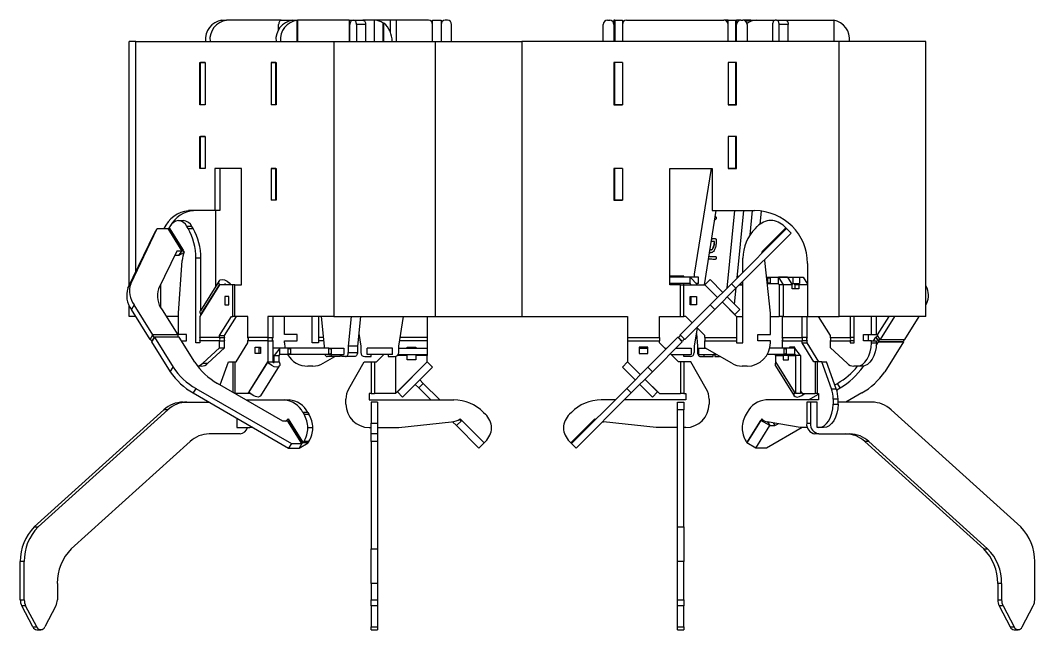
# Model space of a CAD drawing. Header units: millimetres. Extents: x 0 to 266, y 0 to 299.
# Drawn here: x 102.51 to 150.46, y 133.19 to 161.99 of the extents above; entities that cross this region are included whole.
import ezdxf

# ---------------------------------------------------------------- set-up
doc = ezdxf.new("R2010")
doc.units = ezdxf.units.MM

msp = doc.modelspace()

# ---------------------------------------------------------------- linework, layer by layer
at = {"color": 7, "linetype": 'Continuous', "lineweight": 25}
for p, q in [((112.007, 161.995), (112.007, 161.994)), ((112.007, 161.995), (112.039, 161.995)), ((112.039, 161.995), (112.257, 161.995)), ((114.843, 161.995), (112.257, 161.995)), ((114.719, 161.535), (114.719, 161.795)), ((114.843, 161.995), (115.376, 161.995)), ((115.376, 161.995), (115.595, 161.995)), ((115.595, 160.995), (115.595, 161.995)), ((115.595, 161.995), (115.626, 161.995)), ((118.049, 161.995), (115.626, 161.995)), ((115.626, 160.995), (115.626, 161.995)), ((118.049, 161.995), (118.049, 160.995)), ((118.049, 161.995), (118.212, 161.995)), ((118.088, 160.995), (118.088, 161.795)), ((118.212, 161.995), (118.275, 161.995)), ((118.275, 161.995), (118.705, 161.995)), ((118.4, 161.795), (118.4, 160.995)), ((118.829, 161.795), (118.4, 161.795)), ((119.228, 161.995), (118.705, 161.995)), ((118.829, 161.795), (118.829, 160.995)), ((119.268, 161.995), (119.228, 161.995)), ((119.228, 161.995), (119.228, 160.995)), ((119.997, 161.995), (119.268, 161.995)), ((119.659, 160.995), (119.659, 161.861)), ((119.69, 161.861), (119.659, 161.861)), ((119.69, 160.995), (119.69, 161.861)), ((119.997, 161.995), (119.997, 161.444)), ((120.297, 161.995), (119.997, 161.995)), ((120.297, 160.995), (120.297, 161.995)), ((121.797, 161.995), (120.297, 161.995)), ((121.997, 161.995), (122.397, 161.995)), ((121.997, 160.995), (121.997, 161.995)), ((122.397, 161.995), (122.397, 160.995)), ((122.697, 161.995), (122.597, 161.995)), ((122.897, 160.995), (122.897, 161.795)), ((130.066, 160.995), (130.066, 161.795)), ((130.266, 161.995), (130.366, 161.995)), ((130.566, 161.995), (130.566, 160.995)), ((130.616, 161.995), (130.566, 161.995)), ((130.616, 161.995), (130.966, 161.995)), ((130.616, 161.995), (130.616, 160.995)), ((130.966, 161.995), (130.966, 160.995)), ((131.166, 161.995), (135.766, 161.995)), ((135.966, 161.995), (135.766, 161.995)), ((135.966, 161.995), (136.316, 161.995)), ((135.966, 160.995), (135.966, 161.995)), ((136.316, 161.995), (136.316, 160.995)), ((136.316, 161.995), (136.366, 161.995)), ((136.366, 160.995), (136.366, 161.995)), ((136.566, 161.995), (136.366, 161.995)), ((136.566, 161.995), (136.666, 161.995)), ((136.754, 161.995), (136.666, 161.995)), ((136.754, 161.974), (136.754, 161.995)), ((137.033, 161.995), (136.754, 161.995)), ((136.866, 161.795), (136.866, 160.995)), ((137.033, 161.995), (137.283, 161.995)), ((137.283, 161.995), (138.149, 161.995)), ((138.064, 161.795), (138.064, 160.995)), ((138.149, 161.995), (138.149, 161.984)), ((138.149, 161.995), (138.189, 161.995)), ((138.252, 161.995), (138.189, 161.995)), ((138.252, 161.995), (138.681, 161.995)), ((138.376, 160.995), (138.376, 161.795)), ((138.806, 161.795), (138.376, 161.795)), ((138.681, 161.995), (138.754, 161.995)), ((138.754, 161.957), (138.754, 161.995)), ((138.754, 161.995), (138.785, 161.995)), ((138.785, 161.905), (138.785, 161.995)), ((138.785, 161.995), (140.956, 161.995)), ((138.806, 160.995), (138.806, 161.795)), ((140.956, 161.995), (140.956, 160.995)), ((107.652, 149.449), (107.652, 160.995)), ((107.966, 160.995), (107.652, 160.995)), ((107.966, 150.101), (107.966, 160.995)), ((107.966, 160.995), (117.324, 160.995)), ((117.324, 160.995), (117.324, 147.995)), ((117.324, 160.995), (122.12, 160.995)), ((122.12, 160.995), (122.12, 147.995)), ((122.12, 160.995), (126.216, 160.995)), ((126.216, 160.995), (126.216, 147.995)), ((141.216, 160.995), (126.216, 160.995)), ((141.216, 147.995), (141.216, 160.995)), ((145.312, 160.995), (141.216, 160.995)), ((145.312, 147.995), (145.312, 160.995)), ((110.991, 159.995), (111.241, 159.995)), ((110.991, 157.995), (110.991, 159.995)), ((111.023, 157.995), (111.023, 159.995)), ((111.241, 159.995), (111.023, 159.995)), ((111.241, 159.995), (111.241, 157.995)), ((114.36, 159.995), (114.36, 157.995)), ((114.579, 159.995), (114.36, 159.995)), ((114.36, 159.995), (114.61, 159.995)), ((114.579, 157.995), (114.579, 159.995)), ((114.61, 159.995), (114.61, 157.995)), ((130.566, 159.995), (130.566, 157.995)), ((130.966, 159.995), (130.566, 159.995)), ((130.966, 159.995), (130.616, 159.995)), ((130.616, 157.995), (130.616, 159.995)), ((130.966, 159.995), (130.966, 157.995)), ((135.966, 159.995), (135.966, 157.995)), ((136.316, 159.995), (135.966, 159.995)), ((136.366, 159.995), (135.966, 159.995)), ((136.316, 159.995), (136.316, 157.995)), ((136.366, 157.995), (136.366, 159.995)), ((111.241, 157.995), (110.991, 157.995)), ((111.241, 157.995), (111.023, 157.995)), ((114.579, 157.995), (114.36, 157.995)), ((114.61, 157.995), (114.36, 157.995)), ((130.566, 157.995), (130.966, 157.995)), ((130.966, 157.995), (130.616, 157.995)), ((136.316, 157.995), (135.966, 157.995)), ((135.966, 157.995), (136.366, 157.995)), ((110.991, 156.495), (111.241, 156.495)), ((110.991, 154.995), (110.991, 156.495)), ((111.023, 154.995), (111.023, 156.495)), ((111.241, 156.495), (111.023, 156.495)), ((111.241, 156.495), (111.241, 154.995)), ((136.316, 156.495), (135.966, 156.495)), ((135.966, 156.495), (135.966, 154.995)), ((136.366, 156.495), (135.966, 156.495)), ((136.316, 156.495), (136.316, 154.995)), ((136.366, 154.995), (136.366, 156.495)), ((111.241, 154.995), (110.991, 154.995)), ((111.241, 154.995), (111.023, 154.995)), ((112.957, 154.995), (111.709, 154.995)), ((111.709, 154.995), (111.709, 152.995)), ((111.943, 154.995), (111.943, 152.995)), ((112.957, 149.495), (112.957, 154.995)), ((114.36, 154.995), (114.36, 153.495)), ((114.579, 154.995), (114.36, 154.995)), ((114.36, 154.995), (114.61, 154.995)), ((114.579, 153.495), (114.579, 154.995)), ((114.61, 154.995), (114.61, 153.495)), ((130.566, 154.995), (130.566, 153.495)), ((130.966, 154.995), (130.566, 154.995)), ((130.966, 154.995), (130.616, 154.995)), ((130.616, 153.495), (130.616, 154.995)), ((130.966, 154.995), (130.966, 153.495)), ((133.216, 149.495), (133.216, 154.995)), ((133.216, 154.995), (135.216, 154.995)), ((135.166, 154.995), (134.366, 149.995)), ((135.216, 154.995), (135.216, 152.995)), ((136.316, 154.995), (135.966, 154.995)), ((135.966, 154.995), (136.366, 154.995)), ((114.579, 153.495), (114.36, 153.495)), ((114.61, 153.495), (114.36, 153.495)), ((130.566, 153.495), (130.966, 153.495)), ((130.966, 153.495), (130.616, 153.495)), ((111.709, 152.995), (110.461, 152.995)), ((111.943, 152.995), (111.709, 152.995)), ((111.747, 149.426), (111.747, 152.995)), ((135.39, 152.995), (134.83, 149.495)), ((135.216, 152.995), (137.216, 152.995)), ((135.918, 149.338), (136.283, 152.995)), ((136.396, 149.816), (136.713, 152.995)), ((137.002, 151.852), (137.116, 152.995)), ((137.483, 152.363), (137.544, 152.973)), ((109.982, 152.534), (110.216, 152.534)), ((135.333, 152.557), (135.319, 152.553)), ((135.348, 152.729), (135.371, 152.713)), ((107.726, 149.54), (108.981, 152.147)), ((108.848, 151.935), (108.981, 152.147)), ((108.981, 152.147), (109.48, 152.147)), ((109.48, 152.147), (109.541, 152.182)), ((109.48, 152.147), (110.141, 151.086)), ((109.579, 152.243), (109.541, 152.182)), ((109.541, 152.182), (110.202, 151.121)), ((110.247, 151.051), (109.541, 152.182)), ((110.439, 152.157), (110.385, 152.243)), ((110.62, 152.243), (110.385, 152.243)), ((110.439, 152.157), (110.673, 152.157)), ((110.673, 152.157), (110.62, 152.243)), ((136.12, 149.54), (138.727, 152.147)), ((137.252, 152.157), (137.338, 152.243)), ((137.56, 151.051), (138.691, 152.182)), ((137.631, 151.121), (138.691, 152.182)), ((138.631, 152.243), (138.691, 152.182)), ((138.727, 152.147), (138.691, 152.182)), ((138.727, 152.147), (138.939, 151.935)), ((107.593, 149.327), (108.848, 151.935)), ((135.178, 151.67), (135.217, 151.668)), ((135.225, 151.668), (135.217, 151.668)), ((135.317, 151.543), (135.267, 151.535)), ((135.312, 151.446), (135.317, 151.543)), ((135.325, 151.543), (135.317, 151.543)), ((135.32, 151.446), (135.325, 151.543)), ((135.403, 151.589), (135.395, 151.429)), ((136.332, 149.327), (138.939, 151.935)), ((109.907, 151.086), (109.047, 149.3)), ((110.141, 151.086), (109.907, 151.086)), ((110.009, 150.874), (110.141, 151.086)), ((110.141, 151.086), (110.202, 151.121)), ((135.102, 151.195), (135.113, 151.176)), ((135.16, 151.143), (135.153, 151.143)), ((135.267, 151.246), (135.26, 151.246)), ((135.32, 151.446), (135.312, 151.446)), ((137.586, 151.006), (137.56, 151.051)), ((137.666, 151.086), (137.631, 151.121)), ((110.009, 150.874), (109.805, 150.874)), ((109.993, 148.145), (110.16, 150.639)), ((110.229, 151.001), (110.009, 150.874)), ((110.804, 146.745), (110.804, 150.743)), ((111.039, 150.743), (110.804, 150.743)), ((111.039, 148.29), (111.039, 150.743)), ((136.666, 150.086), (136.666, 150.743)), ((137.699, 150.639), (137.692, 150.688)), ((137.966, 148.145), (137.699, 150.639)), ((139.716, 150.495), (139.716, 147.995)), ((111.904, 149.677), (111.022, 148.263)), ((133.866, 149.895), (133.216, 149.895)), ((134.166, 149.845), (133.216, 149.845)), ((133.866, 149.845), (133.866, 149.895)), ((134.166, 149.545), (134.166, 149.845)), ((134.566, 149.845), (134.166, 149.845)), ((134.166, 149.845), (134.516, 149.495)), ((134.366, 149.995), (134.366, 149.845)), ((134.566, 149.545), (134.566, 149.845)), ((134.866, 149.495), (135.11, 149.738)), ((135.714, 149.134), (135.11, 149.738)), ((136.399, 149.845), (136.425, 149.845)), ((136.404, 149.895), (136.475, 149.895)), ((136.436, 149.855), (136.436, 149.895)), ((136.666, 146.745), (136.666, 149.662)), ((137.784, 149.845), (137.833, 149.845)), ((137.833, 149.845), (137.95, 149.845)), ((137.833, 149.845), (137.833, 149.545)), ((137.95, 149.845), (137.95, 149.545)), ((137.95, 149.845), (138.771, 149.845)), ((138.771, 149.845), (138.341, 149.845)), ((138.341, 149.845), (138.559, 149.495)), ((138.341, 149.545), (138.341, 149.845)), ((138.771, 149.845), (139.021, 149.845)), ((138.771, 149.845), (138.989, 149.495)), ((139.021, 149.845), (139.021, 149.545)), ((139.021, 149.845), (139.333, 149.845)), ((139.333, 149.845), (139.333, 149.545)), ((139.333, 149.845), (139.513, 149.845)), ((139.513, 149.845), (139.716, 149.52)), ((107.593, 149.327), (107.726, 149.54)), ((109.136, 149.484), (109.136, 148.436)), ((111.927, 149.495), (110.991, 147.995)), ((111.045, 148.08), (111.927, 149.495)), ((112.551, 149.495), (111.927, 149.495)), ((112.551, 147.995), (112.551, 149.495)), ((112.645, 149.495), (112.551, 149.495)), ((112.645, 147.995), (112.645, 149.495)), ((112.645, 149.495), (112.957, 149.495)), ((134.166, 149.545), (133.216, 149.545)), ((133.716, 149.495), (133.216, 149.495)), ((133.716, 149.495), (133.866, 149.495)), ((133.716, 147.995), (133.716, 149.495)), ((133.866, 149.495), (133.866, 149.545)), ((133.866, 147.995), (133.866, 149.495)), ((133.866, 149.495), (134.866, 149.495)), ((134.216, 149.495), (134.166, 149.545)), ((134.566, 149.545), (134.466, 149.545)), ((134.866, 149.495), (135.47, 148.89)), ((135.12, 148.54), (136.12, 149.54)), ((136.332, 149.327), (135.332, 148.327)), ((136.12, 149.54), (136.332, 149.327)), ((136.272, 148.576), (136.349, 149.344)), ((136.505, 149.5), (136.505, 149.495)), ((136.505, 149.495), (136.666, 149.495)), ((136.549, 149.545), (136.598, 149.545)), ((137.816, 149.545), (137.833, 149.545)), ((137.833, 149.545), (137.95, 149.545)), ((137.95, 149.545), (138.341, 149.545)), ((138.372, 149.495), (138.341, 149.545)), ((138.372, 149.495), (138.372, 147.995)), ((138.559, 149.495), (138.372, 149.495)), ((138.559, 149.495), (138.559, 147.995)), ((138.989, 149.495), (138.559, 149.495)), ((138.958, 149.545), (139.021, 149.545)), ((138.989, 149.295), (138.989, 149.495)), ((139.302, 149.295), (138.989, 149.295)), ((139.021, 149.545), (139.333, 149.545)), ((139.115, 149.495), (139.084, 149.545)), ((139.302, 149.495), (139.115, 149.495)), ((139.115, 149.495), (139.115, 149.295)), ((139.271, 149.545), (139.302, 149.495)), ((139.302, 149.495), (139.302, 149.295)), ((139.716, 149.495), (139.302, 149.495)), ((145.37, 149.327), (145.312, 149.449)), ((112.364, 148.945), (112.177, 148.945)), ((112.177, 148.945), (112.177, 148.545)), ((112.364, 148.545), (112.364, 148.945)), ((134.166, 148.945), (134.466, 148.945)), ((134.166, 148.545), (134.166, 148.945)), ((134.216, 148.545), (134.216, 148.945)), ((134.466, 148.945), (134.466, 148.545)), ((135.683, 148.678), (136.28, 148.08)), ((135.683, 148.678), (136.366, 147.995)), ((136.524, 148.324), (135.926, 148.922)), ((107.652, 147.995), (107.652, 148.525)), ((107.892, 148.54), (107.759, 148.327)), ((108.643, 146.911), (107.759, 148.327)), ((108.776, 147.123), (107.892, 148.54)), ((109.213, 148.3), (109.948, 147.123)), ((112.177, 148.545), (112.364, 148.545)), ((133.703, 147.123), (135.12, 148.54)), ((133.915, 146.911), (135.332, 148.327)), ((134.466, 148.545), (134.166, 148.545)), ((135.332, 148.327), (135.12, 148.54)), ((136.28, 148.08), (136.524, 148.324)), ((107.966, 147.995), (107.652, 147.995)), ((107.966, 147.995), (107.966, 147.997)), ((107.967, 147.995), (107.966, 147.995)), ((109.993, 147.995), (109.404, 147.995)), ((109.993, 147.145), (109.993, 148.145)), ((110.991, 147.995), (110.991, 146.995)), ((111.039, 148.07), (111.039, 148.091)), ((111.927, 147.095), (112.489, 147.995)), ((112.162, 147.095), (112.723, 147.995)), ((112.489, 147.995), (112.551, 147.995)), ((112.645, 147.995), (112.551, 147.995)), ((113.269, 147.995), (112.645, 147.995)), ((113.269, 146.995), (113.269, 147.995)), ((117.324, 147.995), (114.204, 147.995)), ((114.204, 147.995), (114.204, 146.995)), ((114.439, 147.995), (114.439, 146.995)), ((114.997, 147.145), (114.997, 147.995)), ((116.297, 146.745), (116.297, 147.995)), ((116.597, 147.995), (116.597, 146.995)), ((116.889, 146.595), (116.749, 147.995)), ((117.324, 147.995), (122.12, 147.995)), ((118.152, 147.995), (118.012, 146.595)), ((118.582, 147.995), (118.442, 146.595)), ((120.397, 146.595), (120.621, 147.995)), ((121.747, 147.995), (121.747, 146.995)), ((122.12, 147.995), (126.216, 147.995)), ((126.216, 147.995), (131.216, 147.995)), ((131.216, 147.995), (131.216, 146.995)), ((132.716, 147.995), (133.716, 147.995)), ((132.716, 146.995), (132.716, 147.995)), ((133.716, 147.995), (133.866, 147.995)), ((133.966, 147.995), (133.866, 147.995)), ((134.27, 147.69), (133.966, 147.995)), ((136.366, 147.995), (136.366, 146.995)), ((136.366, 147.995), (136.666, 147.995)), ((137.966, 147.145), (137.966, 148.145)), ((137.966, 147.995), (138.372, 147.995)), ((138.559, 147.995), (138.372, 147.995)), ((138.525, 147.995), (138.525, 146.995)), ((138.559, 147.995), (139.716, 147.995)), ((139.46, 146.995), (139.46, 147.995)), ((139.695, 146.995), (139.695, 147.995)), ((139.716, 147.995), (141.216, 147.995)), ((140.802, 147.095), (140.24, 147.995)), ((145.312, 147.995), (141.216, 147.995)), ((141.738, 147.995), (141.738, 146.995)), ((141.925, 146.745), (141.925, 147.995)), ((142.736, 147.145), (142.736, 147.995)), ((142.97, 147.145), (142.97, 147.995)), ((143.559, 147.995), (143.016, 147.123)), ((143.824, 147.995), (143.148, 146.911)), ((144.32, 146.911), (144.996, 147.995)), ((134.504, 147.457), (134.366, 146.595)), ((134.866, 147.095), (134.483, 147.478)), ((108.643, 146.911), (108.776, 147.123)), ((108.842, 147.017), (108.709, 146.804)), ((108.72, 146.804), (108.709, 146.804)), ((108.847, 147.008), (108.715, 146.796)), ((108.715, 146.796), (109.599, 145.379)), ((109.948, 147.123), (108.776, 147.123)), ((110.014, 147.017), (108.842, 147.017)), ((110.02, 147.008), (108.847, 147.008)), ((108.847, 147.008), (109.731, 145.591)), ((110.367, 147.145), (109.993, 147.145)), ((110.014, 147.017), (110.009, 147.008)), ((110.754, 145.83), (110.02, 147.008)), ((110.121, 146.845), (110.367, 146.845)), ((110.367, 146.845), (110.367, 147.145)), ((110.991, 146.745), (110.804, 146.745)), ((111.927, 146.995), (110.991, 146.995)), ((111.927, 146.845), (110.991, 146.845)), ((110.991, 146.845), (110.991, 146.745)), ((111.927, 146.995), (111.927, 147.095)), ((111.927, 147.095), (112.162, 147.095)), ((111.927, 146.995), (112.162, 146.995)), ((111.927, 146.845), (112.162, 146.845)), ((111.927, 146.511), (111.927, 146.845)), ((112.162, 146.995), (112.162, 147.095)), ((112.162, 146.511), (112.162, 146.845)), ((112.707, 145.845), (113.269, 146.745)), ((114.204, 146.995), (113.269, 146.995)), ((114.204, 146.845), (113.269, 146.845)), ((113.269, 146.745), (113.269, 146.845)), ((114.204, 146.995), (114.439, 146.995)), ((114.204, 146.845), (114.439, 146.845)), ((114.204, 146.845), (114.204, 145.845)), ((114.439, 146.845), (114.439, 145.845)), ((115.597, 147.145), (114.997, 147.145)), ((114.997, 146.745), (114.997, 146.845)), ((114.997, 146.845), (115.597, 146.845)), ((115.597, 146.845), (115.597, 147.145)), ((116.597, 146.745), (116.297, 146.745)), ((116.849, 146.995), (116.597, 146.995)), ((116.597, 146.995), (116.597, 146.845)), ((116.864, 146.845), (116.597, 146.845)), ((116.597, 146.845), (116.597, 146.745)), ((118.502, 147.192), (118.597, 146.595)), ((121.747, 146.845), (120.437, 146.845)), ((121.747, 146.995), (120.461, 146.995)), ((121.747, 146.995), (121.747, 146.845)), ((121.747, 146.845), (121.747, 146.495)), ((131.216, 146.995), (131.216, 146.845)), ((131.216, 146.995), (132.716, 146.995)), ((131.216, 146.845), (132.716, 146.845)), ((131.216, 146.845), (131.216, 145.845)), ((133.588, 147.008), (132.171, 145.591)), ((133.8, 146.796), (132.383, 145.379)), ((132.716, 146.995), (132.716, 146.845)), ((132.716, 146.745), (132.716, 146.845)), ((133.02, 146.44), (132.716, 146.745)), ((133.8, 146.796), (133.588, 147.008)), ((133.809, 146.804), (133.597, 147.017)), ((133.703, 147.123), (133.915, 146.911)), ((134.462, 147.192), (134.521, 146.595)), ((134.866, 146.995), (134.866, 147.095)), ((134.866, 146.995), (134.866, 146.845)), ((134.866, 146.995), (136.366, 146.995)), ((134.866, 146.845), (136.366, 146.845)), ((134.866, 146.511), (134.866, 146.845)), ((136.366, 146.995), (136.366, 146.845)), ((136.366, 146.845), (136.366, 146.745)), ((136.366, 146.745), (136.666, 146.745)), ((137.366, 147.145), (137.966, 147.145)), ((137.366, 146.845), (137.366, 147.145)), ((137.966, 146.845), (137.366, 146.845)), ((137.966, 146.745), (137.966, 146.845)), ((138.525, 146.995), (139.46, 146.995)), ((138.525, 146.845), (139.46, 146.845)), ((138.525, 146.845), (138.525, 146.495)), ((139.695, 146.995), (139.46, 146.995)), ((139.695, 146.845), (139.46, 146.845)), ((139.46, 146.745), (139.46, 146.845)), ((140.022, 145.845), (139.46, 146.745)), ((139.46, 146.745), (139.695, 146.745)), ((139.695, 146.745), (139.695, 146.845)), ((140.256, 145.845), (139.695, 146.745)), ((140.802, 146.995), (140.802, 147.095)), ((140.802, 146.995), (141.738, 146.995)), ((140.802, 146.845), (141.738, 146.845)), ((140.802, 146.511), (140.802, 146.845)), ((141.925, 146.995), (141.738, 146.995)), ((141.925, 146.845), (141.738, 146.845)), ((141.738, 146.845), (141.738, 146.745)), ((141.738, 146.745), (141.925, 146.745)), ((142.362, 147.145), (142.736, 147.145)), ((142.362, 146.845), (142.362, 147.145)), ((142.736, 146.845), (142.362, 146.845)), ((142.596, 146.845), (142.596, 147.145)), ((142.736, 147.145), (142.97, 147.145)), ((142.736, 146.745), (142.736, 146.845)), ((142.736, 146.845), (142.97, 146.845)), ((142.736, 146.745), (142.97, 146.745)), ((142.842, 146.845), (142.944, 147.008)), ((142.944, 147.008), (143.076, 146.796)), ((142.944, 147.008), (142.955, 147.008)), ((142.949, 147.017), (143.082, 146.804)), ((142.966, 146.619), (143.076, 146.796)), ((142.97, 146.745), (142.97, 146.845)), ((143.148, 146.911), (143.016, 147.123)), ((143.076, 146.796), (144.249, 146.796)), ((143.082, 146.804), (144.254, 146.804)), ((143.148, 146.911), (144.32, 146.911)), ((144.249, 146.796), (143.365, 145.379)), ((144.243, 146.804), (144.249, 146.796)), ((111.136, 145.779), (111.927, 146.511)), ((111.371, 145.779), (112.162, 146.511)), ((111.927, 146.511), (112.162, 146.511)), ((113.612, 146.545), (113.861, 146.545)), ((113.612, 146.245), (113.612, 146.545)), ((113.861, 146.245), (113.612, 146.245)), ((113.799, 146.245), (113.799, 146.495)), ((113.861, 146.495), (113.799, 146.495)), ((113.846, 146.495), (113.846, 146.545)), ((113.861, 146.545), (113.861, 146.245)), ((114.783, 146.495), (114.439, 146.495)), ((114.439, 146.495), (114.439, 146.495)), ((114.439, 146.495), (114.439, 146.494)), ((114.783, 146.495), (114.509, 146.145)), ((114.783, 146.195), (114.783, 146.495)), ((115.173, 146.495), (114.783, 146.495)), ((115.291, 146.495), (115.173, 146.495)), ((115.173, 146.195), (115.173, 146.495)), ((115.291, 146.195), (115.291, 146.495)), ((117.09, 146.495), (115.291, 146.495)), ((116.889, 146.495), (116.889, 146.595)), ((117.09, 146.195), (117.09, 146.495)), ((117.09, 146.495), (117.207, 146.495)), ((117.207, 146.495), (117.207, 146.195)), ((117.207, 146.495), (117.793, 146.495)), ((117.793, 146.495), (117.793, 146.195)), ((118.012, 146.595), (118.012, 146.295)), ((118.442, 146.595), (118.012, 146.595)), ((118.012, 146.295), (118.442, 146.295)), ((118.442, 146.595), (118.442, 146.295)), ((118.597, 146.595), (118.597, 146.295)), ((118.897, 146.195), (118.897, 146.495)), ((120.097, 146.495), (118.897, 146.495)), ((120.097, 146.195), (120.097, 146.495)), ((120.397, 146.295), (120.397, 146.595)), ((120.397, 146.495), (121.747, 146.495)), ((120.797, 146.545), (121.197, 146.545)), ((120.797, 146.495), (120.797, 146.545)), ((121.197, 146.545), (121.197, 146.495)), ((121.747, 146.495), (121.747, 146.195)), ((131.766, 146.545), (131.766, 146.245)), ((132.166, 146.545), (131.766, 146.545)), ((131.766, 146.495), (132.166, 146.495)), ((131.766, 146.245), (132.166, 146.245)), ((132.166, 146.245), (132.166, 146.545)), ((132.966, 146.495), (133.075, 146.495)), ((133.499, 146.495), (134.216, 146.495)), ((134.216, 146.495), (134.216, 146.195)), ((134.366, 146.595), (134.366, 146.295)), ((134.521, 146.595), (134.521, 146.295)), ((134.56, 146.495), (134.56, 146.195)), ((134.56, 146.495), (134.894, 146.495)), ((136.134, 145.779), (134.866, 146.511)), ((135.309, 146.255), (135.309, 146.195)), ((138.609, 146.495), (137.937, 146.495)), ((138.609, 146.195), (138.609, 146.495)), ((138.726, 146.495), (138.609, 146.495)), ((138.726, 146.195), (138.726, 146.495)), ((139.117, 146.495), (138.726, 146.495)), ((138.868, 146.545), (138.868, 146.495)), ((139.117, 146.545), (138.868, 146.545)), ((139.102, 146.545), (139.102, 146.495)), ((139.117, 146.494), (139.117, 146.545)), ((139.117, 146.195), (139.117, 146.495)), ((139.117, 146.495), (139.117, 146.495)), ((139.39, 146.145), (139.117, 146.495)), ((141.593, 145.779), (140.802, 146.511)), ((111.136, 145.779), (111.371, 145.779)), ((111.953, 144.763), (112.343, 145.845)), ((112.343, 145.845), (112.551, 145.845)), ((112.551, 145.845), (112.551, 144.417)), ((112.551, 145.845), (112.645, 145.845)), ((112.645, 145.845), (112.645, 144.363)), ((112.645, 145.845), (112.707, 145.845)), ((114.204, 145.845), (113.269, 144.345)), ((113.322, 144.43), (114.204, 145.845)), ((114.204, 145.845), (114.439, 145.845)), ((114.509, 146.145), (114.439, 146.145)), ((114.489, 145.813), (114.509, 145.845)), ((114.509, 145.845), (114.509, 146.145)), ((114.509, 146.145), (114.743, 146.145)), ((114.509, 145.845), (114.743, 145.845)), ((114.743, 146.145), (114.783, 146.195)), ((114.743, 145.845), (114.743, 146.145)), ((115.173, 146.195), (114.783, 146.195)), ((115.291, 146.195), (115.173, 146.195)), ((117.09, 146.195), (115.291, 146.195)), ((116.829, 145.779), (117.377, 146.095)), ((117.201, 146.095), (117.014, 146.095)), ((117.09, 146.195), (117.207, 146.195)), ((117.201, 146.195), (117.201, 146.095)), ((117.631, 146.095), (117.201, 146.095)), ((117.207, 146.195), (117.793, 146.195)), ((117.631, 146.195), (117.631, 146.095)), ((117.7, 146.095), (117.7, 146.195)), ((117.887, 146.095), (117.7, 146.095)), ((118.317, 146.095), (117.887, 146.095)), ((118.031, 144.577), (118.763, 145.845)), ((118.763, 145.845), (119.097, 145.845)), ((118.797, 146.095), (119.097, 146.095)), ((120.097, 146.195), (118.897, 146.195)), ((119.097, 146.095), (119.097, 146.195)), ((119.097, 145.845), (119.097, 144.345)), ((119.097, 145.845), (119.247, 145.845)), ((119.247, 145.845), (119.247, 144.345)), ((119.247, 145.845), (119.347, 145.845)), ((119.347, 145.845), (119.697, 146.195)), ((119.897, 146.195), (119.897, 146.095)), ((119.897, 146.095), (120.197, 146.095)), ((120.247, 146.101), (120.247, 144.345)), ((120.247, 144.345), (121.747, 145.845)), ((120.797, 146.145), (120.33, 146.145)), ((120.333, 144.43), (121.747, 145.845)), ((120.371, 146.195), (121.747, 146.195)), ((120.797, 146.145), (120.797, 146.195)), ((120.797, 145.945), (120.797, 146.145)), ((121.197, 145.945), (120.797, 145.945)), ((121.197, 146.195), (121.197, 146.145)), ((121.197, 146.145), (121.197, 145.945)), ((121.747, 146.145), (121.197, 146.145)), ((121.747, 146.195), (121.747, 146.145)), ((121.747, 145.845), (121.747, 146.145)), ((121.991, 145.601), (121.747, 145.845)), ((131.216, 145.845), (130.972, 145.601)), ((131.82, 145.24), (131.216, 145.845)), ((133.616, 145.845), (133.233, 146.228)), ((133.266, 146.195), (134.216, 146.195)), ((133.716, 145.845), (133.616, 145.845)), ((133.716, 145.845), (133.716, 144.345)), ((133.866, 145.845), (133.716, 145.845)), ((133.866, 146.095), (133.866, 146.195)), ((134.166, 146.095), (133.866, 146.095)), ((133.866, 145.845), (133.866, 144.345)), ((134.2, 145.845), (133.866, 145.845)), ((134.932, 144.577), (134.2, 145.845)), ((134.56, 146.195), (135.309, 146.195)), ((134.646, 146.095), (134.833, 146.095)), ((134.833, 146.095), (134.833, 146.195)), ((134.833, 146.095), (135.263, 146.095)), ((135.263, 146.095), (135.263, 146.195)), ((135.309, 146.195), (135.414, 146.195)), ((135.333, 146.195), (135.333, 146.095)), ((135.333, 146.095), (135.52, 146.095)), ((135.587, 146.095), (135.52, 146.095)), ((138.609, 146.195), (137.819, 146.195)), ((138.22, 146.145), (138.181, 146.195)), ((138.22, 145.845), (138.22, 146.145)), ((138.22, 146.145), (138.563, 146.145)), ((139.102, 144.43), (138.22, 145.845)), ((139.156, 144.345), (138.22, 145.845)), ((138.563, 146.145), (138.524, 146.195)), ((138.563, 146.145), (138.563, 145.945)), ((138.798, 146.145), (138.563, 146.145)), ((138.563, 145.945), (138.813, 145.945)), ((138.726, 146.195), (138.609, 146.195)), ((139.117, 146.195), (138.726, 146.195)), ((138.759, 146.195), (138.798, 146.145)), ((138.774, 146.195), (138.813, 146.145)), ((138.798, 146.145), (138.798, 145.945)), ((138.813, 145.945), (138.813, 146.145)), ((138.813, 146.145), (139.156, 146.145)), ((139.117, 146.195), (139.156, 146.145)), ((139.156, 146.145), (139.156, 144.345)), ((139.39, 146.145), (139.156, 146.145)), ((139.39, 146.145), (139.39, 144.345)), ((140.084, 145.845), (140.022, 145.845)), ((140.084, 145.845), (140.084, 144.345)), ((140.178, 145.845), (140.084, 145.845)), ((140.178, 145.845), (140.178, 144.345)), ((140.386, 145.845), (140.178, 145.845)), ((140.843, 144.577), (140.386, 145.845)), ((140.386, 145.845), (140.621, 145.845)), ((141.077, 144.577), (140.621, 145.845)), ((109.599, 145.379), (109.731, 145.591)), ((111.059, 145.645), (110.884, 145.645)), ((113.884, 144.248), (114.767, 145.662)), ((116.329, 145.645), (116.097, 145.645)), ((120.577, 144.186), (121.991, 145.601)), ((130.972, 145.601), (131.577, 144.996)), ((131.171, 144.591), (132.171, 145.591)), ((132.383, 145.379), (131.383, 144.379)), ((132.171, 145.591), (132.383, 145.379)), ((136.866, 145.645), (136.634, 145.645)), ((138.197, 145.662), (139.079, 144.248)), ((142.05, 145.645), (141.905, 145.645)), ((142.284, 145.645), (142.05, 145.645)), ((142.342, 145.618), (142.363, 145.652)), ((114.924, 143.045), (111.836, 144.83)), ((121.553, 144.83), (121.341, 144.618)), ((121.387, 144.996), (121.553, 144.83)), ((122.339, 144.045), (121.553, 144.83)), ((132.63, 144.43), (132.033, 145.028)), ((132.033, 145.028), (132.716, 144.345)), ((141.01, 144.763), (141.128, 144.83)), ((141.26, 144.618), (141.128, 144.83)), ((110.813, 144.591), (110.681, 144.379)), ((110.681, 144.379), (115.189, 141.772)), ((110.813, 144.591), (115.321, 141.984)), ((113.269, 144.345), (112.676, 144.345)), ((112.723, 144.345), (112.723, 144.317)), ((113.393, 144.345), (113.269, 144.345)), ((119.097, 144.345), (118.997, 144.345)), ((118.997, 144.345), (118.997, 144.045)), ((119.097, 144.345), (119.247, 144.345)), ((120.247, 144.345), (119.247, 144.345)), ((120.577, 144.186), (120.333, 144.43)), ((121.341, 144.618), (121.175, 144.784)), ((121.914, 144.045), (121.341, 144.618)), ((131.171, 144.591), (128.564, 141.984)), ((131.383, 144.379), (128.776, 141.772)), ((131.383, 144.379), (131.171, 144.591)), ((131.789, 144.784), (132.386, 144.186)), ((132.63, 144.43), (132.386, 144.186)), ((132.716, 144.345), (133.716, 144.345)), ((133.866, 144.345), (133.716, 144.345)), ((133.866, 144.345), (133.966, 144.345)), ((133.966, 144.345), (133.966, 144.045)), ((139.39, 144.345), (139.156, 144.345)), ((139.407, 144.43), (139.39, 144.457)), ((139.39, 144.457), (139.46, 144.345)), ((139.46, 144.345), (140.084, 144.345)), ((140.178, 144.345), (140.084, 144.345)), ((140.178, 144.345), (140.24, 144.345)), ((140.24, 144.345), (140.24, 144.045)), ((140.843, 144.577), (141.077, 144.577)), ((141.095, 144.523), (141.26, 144.618)), ((142.283, 144.379), (141.532, 143.945)), ((110.2, 143.945), (110.387, 143.945)), ((110.387, 143.945), (111.432, 143.945)), ((113.195, 144.045), (114.983, 144.045)), ((114.983, 144.045), (115.217, 144.045)), ((117.897, 143.845), (117.897, 144.077)), ((118.997, 144.045), (122.995, 144.045)), ((119.397, 143.945), (119.097, 143.945)), ((119.097, 143.945), (119.097, 142.945)), ((119.397, 143.945), (119.397, 142.945)), ((130.625, 144.045), (129.968, 144.045)), ((133.966, 144.045), (131.049, 144.045)), ((133.566, 143.945), (133.866, 143.945)), ((133.566, 143.578), (133.566, 143.945)), ((133.866, 143.945), (133.866, 143.578)), ((135.066, 144.077), (135.066, 143.845)), ((140.24, 144.045), (137.746, 144.045)), ((139.678, 143.945), (139.678, 142.945)), ((139.865, 143.945), (139.678, 143.945)), ((139.769, 144.045), (140.24, 144.317)), ((139.865, 143.945), (139.865, 142.945)), ((140.178, 143.945), (139.865, 143.945)), ((140.178, 143.345), (140.178, 143.945)), ((140.927, 144.077), (140.927, 143.845)), ((141.161, 144.077), (140.927, 144.077)), ((140.927, 143.845), (141.161, 143.845)), ((141.161, 143.845), (141.161, 144.077)), ((142.763, 143.945), (141.161, 143.945)), ((103.17, 138.042), (109.299, 143.578)), ((103.357, 138.042), (109.486, 143.578)), ((109.486, 143.578), (109.299, 143.578)), ((115.865, 143.459), (115.919, 143.373)), ((116.1, 143.459), (115.865, 143.459)), ((115.919, 143.373), (116.153, 143.373)), ((116.1, 143.459), (116.153, 143.373)), ((124.409, 143.459), (124.495, 143.373)), ((128.554, 143.459), (128.468, 143.373)), ((133.866, 143.578), (133.566, 143.578)), ((133.566, 138.042), (133.566, 143.578)), ((133.866, 138.042), (133.866, 143.578)), ((136.864, 143.459), (136.81, 143.373)), ((149.793, 138.042), (143.665, 143.578)), ((112.738, 143.189), (112.738, 142.745)), ((115.158, 143.045), (114.924, 143.045)), ((115.219, 143.08), (115.158, 143.045)), ((115.82, 141.984), (115.158, 143.045)), ((115.175, 143.151), (115.881, 142.019)), ((115.881, 142.019), (115.219, 143.08)), ((119.097, 142.445), (119.097, 142.945)), ((119.097, 142.945), (119.397, 142.945)), ((119.397, 142.945), (119.397, 142.445)), ((120.397, 142.745), (122.892, 143.012)), ((123.127, 142.832), (122.941, 143.018)), ((123.374, 143.08), (123.127, 142.832)), ((123.339, 143.045), (123.258, 143.125)), ((123.303, 143.151), (124.435, 142.019)), ((124.435, 142.019), (123.374, 143.08)), ((129.66, 143.151), (128.529, 142.019)), ((128.529, 142.019), (129.589, 143.08)), ((129.625, 143.045), (129.589, 143.08)), ((129.66, 143.151), (129.705, 143.125)), ((130.023, 143.018), (130.071, 143.012)), ((132.566, 142.745), (130.071, 143.012)), ((137.554, 143.151), (136.848, 142.019)), ((136.848, 142.019), (137.51, 143.08)), ((137.938, 142.832), (137.51, 143.08)), ((137.51, 143.08), (137.642, 143.08)), ((139.367, 142.745), (137.81, 143.012)), ((137.828, 143.009), (137.938, 142.832)), ((138.09, 142.964), (138.172, 142.832)), ((138.172, 142.832), (138.329, 142.923)), ((139.678, 142.945), (139.865, 142.945)), ((140.178, 142.745), (140.178, 143.345)), ((112.895, 142.445), (111.437, 142.445)), ((112.738, 142.745), (113.362, 142.745)), ((113.362, 142.745), (113.473, 142.764)), ((113.506, 142.745), (113.362, 142.745)), ((116.335, 142.726), (116.1, 142.726)), ((118.997, 142.745), (119.097, 142.745)), ((119.397, 142.445), (119.097, 142.445)), ((119.097, 142.078), (119.097, 142.445)), ((119.397, 142.745), (120.397, 142.745)), ((119.397, 142.445), (119.397, 142.078)), ((124.187, 141.772), (123.127, 142.832)), ((133.566, 142.745), (132.566, 142.745)), ((133.966, 142.745), (133.866, 142.745)), ((137.276, 141.772), (137.938, 142.832)), ((139.457, 142.745), (137.775, 141.772)), ((137.938, 142.832), (138.172, 142.832)), ((139.711, 142.745), (139.367, 142.745)), ((140.256, 142.445), (140.069, 142.445)), ((140.24, 142.745), (140.178, 142.745)), ((140.475, 142.745), (140.24, 142.745)), ((140.256, 142.445), (141.714, 142.445)), ((110.535, 142.078), (104.92, 137.006)), ((115.321, 141.984), (115.189, 141.772)), ((115.321, 141.984), (115.82, 141.984)), ((115.688, 141.772), (116.115, 142.019)), ((115.82, 141.984), (115.688, 141.772)), ((115.881, 142.019), (115.82, 141.984)), ((115.919, 142.08), (115.881, 142.019)), ((116.115, 142.019), (115.881, 142.019)), ((116.153, 142.08), (115.919, 142.08)), ((116.153, 142.08), (116.115, 142.019)), ((119.397, 142.078), (119.097, 142.078)), ((119.097, 142.078), (119.097, 137.006)), ((119.397, 142.078), (119.397, 137.006)), ((124.435, 142.019), (124.187, 141.772)), ((124.495, 142.08), (124.435, 142.019)), ((128.468, 142.08), (128.529, 142.019)), ((128.564, 141.984), (128.529, 142.019)), ((128.776, 141.772), (128.564, 141.984)), ((136.81, 142.08), (136.848, 142.019)), ((137.276, 141.772), (136.848, 142.019)), ((142.615, 142.078), (142.428, 142.078)), ((142.428, 142.078), (148.043, 137.006)), ((142.615, 142.078), (148.23, 137.006)), ((115.189, 141.772), (115.688, 141.772)), ((137.775, 141.772), (137.276, 141.772)), ((103.17, 138.042), (103.357, 138.042)), ((133.566, 138.042), (133.866, 138.042)), ((133.566, 136.408), (133.566, 138.042)), ((133.866, 138.042), (133.866, 136.408)), ((119.097, 137.006), (119.397, 137.006)), ((119.097, 135.372), (119.097, 137.006)), ((119.397, 137.006), (119.397, 135.372)), ((148.043, 137.006), (148.23, 137.006)), ((102.509, 134.596), (102.509, 136.408)), ((102.696, 136.408), (102.509, 136.408)), ((102.696, 134.596), (102.696, 136.408)), ((133.866, 136.408), (133.566, 136.408)), ((133.566, 134.596), (133.566, 136.408)), ((133.866, 134.596), (133.866, 136.408)), ((150.455, 134.596), (150.455, 136.408)), ((104.259, 135.372), (104.259, 134.596)), ((119.397, 135.372), (119.097, 135.372)), ((119.097, 135.372), (119.097, 134.596)), ((119.397, 135.372), (119.397, 134.596)), ((148.892, 135.372), (148.705, 135.372)), ((148.705, 135.372), (148.705, 134.596)), ((148.892, 135.372), (148.892, 134.596)), ((102.509, 134.596), (102.696, 134.596)), ((102.761, 134.319), (102.574, 134.319)), ((103.095, 133.319), (102.574, 134.319)), ((103.282, 133.319), (102.761, 134.319)), ((104.193, 134.319), (103.672, 133.319)), ((119.097, 134.596), (119.397, 134.596)), ((119.097, 134.319), (119.097, 134.596)), ((119.397, 134.319), (119.097, 134.319)), ((119.097, 134.319), (119.097, 133.319)), ((119.397, 134.596), (119.397, 134.319)), ((119.397, 134.319), (119.397, 133.319)), ((133.566, 134.596), (133.866, 134.596)), ((133.566, 134.319), (133.566, 134.596)), ((133.866, 134.319), (133.566, 134.319)), ((133.566, 133.319), (133.566, 134.319)), ((133.866, 134.596), (133.866, 134.319)), ((133.866, 133.319), (133.866, 134.319)), ((148.705, 134.596), (148.892, 134.596)), ((148.957, 134.319), (148.77, 134.319)), ((148.77, 134.319), (149.291, 133.319)), ((148.957, 134.319), (149.478, 133.319)), ((149.868, 133.319), (150.389, 134.319)), ((103.095, 133.319), (103.282, 133.319)), ((119.097, 133.319), (119.397, 133.319)), ((119.097, 133.185), (119.097, 133.319)), ((119.397, 133.319), (119.397, 133.185)), ((133.566, 133.319), (133.866, 133.319)), ((133.566, 133.185), (133.566, 133.319)), ((133.866, 133.319), (133.866, 133.185)), ((149.291, 133.319), (149.478, 133.319)), ((103.29, 133.185), (103.477, 133.185)), ((119.097, 133.185), (119.397, 133.185)), ((133.566, 133.185), (133.866, 133.185)), ((149.486, 133.185), (149.673, 133.185))]:
    msp.add_line(p, q, dxfattribs=at)
at = {"color": 8, "linetype": 'Continuous', "lineweight": 25}
msp.add_line((142.324, 145.646), (142.342, 145.618), dxfattribs=at)
at = {"color": 7, "linetype": 'Continuous', "lineweight": 25, "flags": 128}
for points in [[(114.843, 161.995), (114.819, 161.991), (114.796, 161.979), (114.774, 161.961), (114.755, 161.936), (114.74, 161.906), (114.728, 161.871), (114.721, 161.834), (114.719, 161.795)], [(118.212, 161.995), (118.188, 161.991), (118.165, 161.979), (118.143, 161.961), (118.124, 161.936), (118.109, 161.906), (118.097, 161.871), (118.09, 161.834), (118.088, 161.795)], [(118.4, 161.795), (118.397, 161.834), (118.39, 161.871), (118.379, 161.906), (118.363, 161.936), (118.344, 161.961), (118.323, 161.979), (118.299, 161.991), (118.275, 161.995)], [(118.705, 161.995), (118.729, 161.991), (118.752, 161.979), (118.774, 161.961), (118.793, 161.936), (118.808, 161.906), (118.82, 161.871), (118.827, 161.834), (118.829, 161.795)], [(136.795, 161.947), (136.881, 161.975), (137.033, 161.995)], [(138.189, 161.995), (138.165, 161.991), (138.142, 161.979), (138.12, 161.961), (138.101, 161.936), (138.086, 161.906), (138.074, 161.871), (138.067, 161.834), (138.064, 161.795)], [(138.376, 161.795), (138.374, 161.834), (138.367, 161.871), (138.355, 161.906), (138.34, 161.936), (138.321, 161.961), (138.299, 161.979), (138.276, 161.991), (138.252, 161.995)], [(138.681, 161.995), (138.706, 161.991), (138.729, 161.979), (138.751, 161.961), (138.77, 161.936), (138.785, 161.906), (138.797, 161.871), (138.804, 161.834), (138.806, 161.795)], [(111.927, 149.495), (111.889, 149.588), (111.899, 149.667), (111.953, 149.72), (112.045, 149.738), (112.159, 149.72), (112.28, 149.667), (112.388, 149.588), (112.466, 149.495)], [(112.232, 149.495), (112.222, 149.507), (112.208, 149.517), (112.192, 149.524), (112.177, 149.526), (112.165, 149.524), (112.158, 149.517), (112.157, 149.507), (112.162, 149.495)], [(134.166, 149.495), (134.205, 149.498), (134.211, 149.5)], [(111.045, 148.08), (111.007, 148.174), (111.016, 148.253), (111.022, 148.263)], [(108.643, 146.911), (108.656, 146.909), (108.669, 146.902), (108.68, 146.893), (108.69, 146.879), (108.698, 146.863), (108.704, 146.845), (108.708, 146.825), (108.709, 146.804)], [(108.776, 147.123), (108.777, 147.102), (108.781, 147.082), (108.787, 147.064), (108.795, 147.048), (108.805, 147.034), (108.817, 147.025), (108.829, 147.019), (108.842, 147.017)], [(109.948, 147.123), (109.949, 147.102), (109.953, 147.082), (109.959, 147.064), (109.967, 147.048), (109.977, 147.034), (109.989, 147.025), (110.001, 147.019), (110.014, 147.017)], [(114.997, 146.745), (115.018, 146.53), (115.026, 146.495)], [(142.05, 145.645), (142.183, 145.666), (142.312, 145.728), (142.431, 145.83), (142.535, 145.967), (142.62, 146.133), (142.684, 146.324), (142.723, 146.53), (142.736, 146.745)], [(142.97, 146.745), (142.957, 146.53), (142.918, 146.324), (142.855, 146.133), (142.769, 145.967), (142.665, 145.83), (142.547, 145.728), (142.418, 145.666), (142.284, 145.645)], [(143.016, 147.123), (143.014, 147.102), (143.01, 147.082), (143.004, 147.064), (142.996, 147.048), (142.986, 147.034), (142.975, 147.025), (142.962, 147.019), (142.949, 147.017)], [(143.148, 146.911), (143.135, 146.909), (143.123, 146.902), (143.111, 146.893), (143.101, 146.879), (143.093, 146.863), (143.087, 146.845), (143.083, 146.825), (143.082, 146.804)], [(144.32, 146.911), (144.307, 146.909), (144.295, 146.902), (144.283, 146.893), (144.273, 146.879), (144.265, 146.863), (144.259, 146.845), (144.255, 146.825), (144.254, 146.804)], [(117.887, 146.095), (117.912, 146.098), (117.935, 146.11), (117.957, 146.128), (117.976, 146.153), (117.991, 146.183), (118.003, 146.218), (118.01, 146.256), (118.012, 146.295)], [(118.442, 146.295), (118.44, 146.256), (118.433, 146.218), (118.421, 146.183), (118.405, 146.153), (118.387, 146.128), (118.365, 146.11), (118.342, 146.098), (118.317, 146.095)], [(134.521, 146.295), (134.524, 146.256), (134.531, 146.218), (134.542, 146.183), (134.558, 146.153), (134.577, 146.128), (134.598, 146.11), (134.622, 146.098), (134.646, 146.095)], [(114.743, 145.845), (114.781, 145.751), (114.772, 145.672), (114.718, 145.619), (114.626, 145.601), (114.511, 145.619), (114.391, 145.672), (114.283, 145.751), (114.204, 145.845)], [(114.439, 145.845), (114.449, 145.832), (114.463, 145.822), (114.479, 145.815), (114.494, 145.813), (114.506, 145.815), (114.513, 145.822), (114.514, 145.832), (114.509, 145.845)], [(135.52, 146.095), (135.544, 146.098), (135.564, 146.108)], [(138.22, 145.845), (138.182, 145.751), (138.191, 145.672), (138.197, 145.662)], [(113.884, 144.248), (113.835, 144.205), (113.744, 144.186), (113.629, 144.205), (113.509, 144.258), (113.401, 144.337), (113.322, 144.43)], [(139.102, 144.43), (139.065, 144.337), (139.074, 144.258), (139.128, 144.205), (139.22, 144.186), (139.334, 144.205), (139.455, 144.258), (139.563, 144.337), (139.571, 144.345)], [(139.407, 144.43), (139.397, 144.418), (139.39, 144.413)], [(140.24, 142.745), (140.374, 142.766), (140.503, 142.828), (140.622, 142.93), (140.726, 143.067), (140.811, 143.233), (140.874, 143.424), (140.913, 143.63), (140.927, 143.845)], [(141.161, 143.845), (141.148, 143.63), (141.109, 143.424), (141.045, 143.233), (140.96, 143.067), (140.856, 142.93), (140.737, 142.828), (140.609, 142.766), (140.475, 142.745)]]:
    msp.add_lwpolyline(points, dxfattribs=at)
at = {"color": 7, "linetype": 'Continuous', "lineweight": 25}
for centre, radius, start, end in [((112.163, 161.092), 0.911, 97.8534, 186.1301), ((112.381, 161.092), 0.911, 97.8534, 186.1301), ((115.501, 161.092), 0.911, 97.8534, 186.1301), ((115.719, 161.092), 0.911, 97.8534, 186.1301), ((119.261, 161.338), 0.657, 52.7403, 89.4103), ((119.007, 161.031), 1.074, 358.0411, 50.5296), ((121.797, 161.795), 0.2, 0, 90), ((122.597, 161.795), 0.2, 90, 180), ((122.697, 161.795), 0.2, 0, 90), ((130.266, 161.795), 0.2, 90, 180), ((130.366, 161.795), 0.2, 0, 90), ((131.166, 161.795), 0.2, 90, 180), ((135.766, 161.795), 0.2, 0, 90), ((136.566, 161.795), 0.2, 90, 180), ((136.666, 161.795), 0.2, 0, 90), ((137.292, 161.329), 0.665, 90.7645, 130.2954), ((140.792, 161.089), 0.919, 354.0888, 79.7186), ((110.616, 151.549), 1.454, 96.103, 155.7314), ((110.809, 151.632), 1.367, 94.7473, 151.2173), ((137.216, 150.495), 2.5, 0, 90), ((110.076, 151.979), 0.563, 99.6086, 152.0246), ((109.888, 151.979), 0.563, 27.9754, 80.3914), ((110.122, 151.979), 0.563, 27.9754, 80.3914), ((138.045, 151.536), 1, 93.4777, 135), ((137.924, 151.536), 1, 45, 86.5223), ((108.089, 150.795), 2.715, 358.8861, 30.0927), ((108.324, 150.795), 2.715, 358.8861, 30.0927), ((138.666, 150.743), 2, 135, 180), ((111.601, 150.551), 1.443, 159.7407, 176.4812), ((137.892, 149.885), 0.0714, 214.8472, 325.1528), ((108.602, 148.981), 1.067, 161.0596, 217.7997), ((108.735, 149.193), 1.067, 161.0596, 217.7997), ((110.056, 148.954), 1.067, 161.0596, 217.7997), ((137.892, 149.504), 0.0714, 34.8472, 145.1528), ((144.504, 148.987), 0.931, 330.2207, 21.4712), ((110.889, 146.92), 0.127, 323.7702, 36.2298), ((111.825, 146.92), 0.127, 323.7702, 36.2298), ((112.264, 146.92), 0.127, 143.7702, 216.2298), ((113.166, 146.92), 0.127, 323.7702, 36.2298), ((114.102, 146.92), 0.127, 323.7702, 36.2298), ((114.541, 146.92), 0.127, 143.7702, 216.2298), ((133.597, 147.123), 0.106, 270, 0), ((133.915, 146.804), 0.106, 90, 180), ((136.866, 146.745), 1.1, 270, 0), ((138.422, 146.92), 0.127, 323.7702, 36.2298), ((139.358, 146.92), 0.127, 323.7702, 36.2298), ((139.797, 146.92), 0.127, 143.7702, 216.2298), ((140.699, 146.92), 0.127, 323.7702, 36.2298), ((141.635, 146.92), 0.127, 323.7702, 36.2298), ((115.232, 146.535), 0.0714, 214.8472, 325.1528), ((117.149, 146.535), 0.0714, 214.8472, 325.1528), ((118.797, 146.295), 0.2, 180, 270), ((120.197, 146.295), 0.2, 270, 0), ((134.166, 146.295), 0.2, 270, 0), ((138.667, 146.535), 0.0714, 214.8472, 325.1528), ((113.359, 147.563), 3.128, 213.6291, 240.8652), ((110.798, 146.127), 0.485, 279.7583, 314.1127), ((111.045, 146.106), 0.461, 271.6501, 314.8357), ((116.097, 146.745), 1.1, 210, 270), ((115.232, 146.154), 0.0714, 34.8472, 145.1528), ((116.329, 146.645), 1, 270, 300), ((117.036, 146.227), 0.134, 193.8326, 260.6041), ((117.149, 146.154), 0.0714, 34.8472, 145.1528), ((136.634, 146.645), 1, 240, 270), ((138.667, 146.154), 0.0714, 34.8472, 145.1528), ((141.918, 146.106), 0.461, 225.1643, 268.3499), ((112.204, 147.111), 3.128, 213.6291, 240.8652), ((112.336, 147.324), 3.128, 213.6291, 240.8652), ((139.535, 147.657), 3.244, 299.398, 321.6668), ((139.737, 147.351), 3.128, 299.1348, 326.3709), ((140.76, 147.111), 3.128, 299.1348, 326.3709), ((118.897, 144.077), 1, 150, 180), ((134.066, 144.077), 1, 0, 30), ((139.439, 144.085), 1.488, 359.6809, 19.2998), ((139.673, 144.085), 1.488, 359.6809, 19.2998), ((110.222, 142.599), 1.346, 90.915, 133.2959), ((110.409, 142.599), 1.346, 90.915, 133.2959), ((114.898, 142.96), 1.088, 27.297, 85.5404), ((115.133, 142.96), 1.088, 27.297, 85.5404), ((118.997, 143.845), 1.1, 180, 270), ((122.995, 142.045), 2, 45, 90), ((129.968, 142.045), 2, 90, 135), ((133.966, 143.845), 1.1, 270, 0), ((137.831, 142.96), 1.088, 94.4596, 152.703), ((142.742, 142.599), 1.346, 46.7041, 89.085), ((114.768, 142.701), 1.333, 1.1018, 30.2775), ((115.002, 142.701), 1.333, 1.1018, 30.2775), ((123.788, 142.666), 1, 3.4777, 45), ((129.175, 142.666), 1, 135, 176.5223), ((137.961, 142.701), 1.333, 149.7225, 178.8982), ((114.79, 143.54), 0.547, 295.2008, 314.6826), ((122.786, 144.006), 1, 276.1155, 301.1792), ((137.906, 143.494), 0.492, 224.3456, 258.8365), ((140.131, 142.896), 0.456, 173.8699, 262.1466), ((140.318, 142.896), 0.456, 173.8699, 262.1466), ((111.458, 141.099), 1.346, 90.915, 133.2959), ((112.863, 142.846), 0.403, 274.516, 345.3877), ((114.768, 142.752), 1.333, 329.7225, 358.8982), ((115.002, 142.752), 1.333, 329.7225, 358.8982), ((123.788, 142.787), 1, 315, 356.5223), ((129.175, 142.787), 1, 183.4777, 225), ((137.961, 142.752), 1.333, 181.1018, 210.2775), ((141.505, 141.099), 1.346, 46.7041, 89.085), ((141.692, 141.099), 1.346, 46.7041, 89.085), ((104.714, 136.466), 2.207, 134.4151, 181.4977), ((104.902, 136.466), 2.207, 134.4151, 181.4977), ((148.249, 136.466), 2.207, 358.5023, 45.5849), ((106.465, 135.43), 2.207, 134.4151, 181.4977), ((146.499, 135.43), 2.207, 358.5023, 45.5849), ((146.686, 135.43), 2.207, 358.5023, 45.5849), ((103.112, 134.592), 0.603, 179.6491, 206.9764), ((103.299, 134.592), 0.603, 179.6491, 206.9764), ((103.656, 134.592), 0.603, 333.0236, 0.3509), ((149.308, 134.592), 0.603, 179.6491, 206.9764), ((149.495, 134.592), 0.603, 179.6491, 206.9764), ((149.852, 134.592), 0.603, 333.0236, 0.3509), ((103.302, 133.412), 0.227, 204.2034, 266.9898), ((103.477, 133.399), 0.211, 202.3597, 337.6403), ((149.498, 133.412), 0.227, 204.2034, 266.9898), ((149.673, 133.399), 0.211, 202.3597, 337.6403)]:
    msp.add_arc(centre, radius, start, end, dxfattribs=at)
for points, knots in [([(135.403, 152.643), (135.4, 152.629), (135.396, 152.601), (135.367, 152.574), (135.346, 152.563), (135.333, 152.557)], [0, 0, 0, 0, 0.276243, 0.557209, 1, 1, 1, 1]), ([(135.371, 152.713), (135.38, 152.704), (135.393, 152.691), (135.402, 152.663), (135.402, 152.65), (135.403, 152.643)], [0, 0, 0, 0, 0.558164, 0.779014, 1, 1, 1, 1]), ([(135.225, 151.53), (135.209, 151.53), (135.187, 151.531), (135.164, 151.533), (135.156, 151.534)], [0, 0, 0, 0, 0.673252, 1, 1, 1, 1]), ([(135.217, 151.53), (135.202, 151.53), (135.181, 151.531), (135.161, 151.533), (135.156, 151.533)], [0, 0, 0, 0, 0.758861, 1, 1, 1, 1]), ([(135.217, 151.668), (135.24, 151.67), (135.282, 151.675), (135.323, 151.678), (135.342, 151.68)], [0, 0, 0, 0, 0.5599946, 1, 1, 1, 1]), ([(135.267, 151.535), (135.258, 151.534), (135.241, 151.531), (135.224, 151.53), (135.217, 151.53)], [0, 0, 0, 0, 0.560006, 1, 1, 1, 1]), ([(135.225, 151.668), (135.248, 151.67), (135.29, 151.675), (135.331, 151.678), (135.35, 151.68)], [0, 0, 0, 0, 0.559995, 1, 1, 1, 1]), ([(135.342, 151.68), (135.35, 151.679), (135.365, 151.677), (135.377, 151.665), (135.383, 151.659)], [0, 0, 0, 0, 0.559788, 1, 1, 1, 1]), ([(135.383, 151.659), (135.387, 151.654), (135.394, 151.644), (135.402, 151.62), (135.403, 151.601), (135.403, 151.589)], [0, 0, 0, 0, 0.280478, 0.561231, 1, 1, 1, 1]), ([(135.15, 151.005), (135.138, 151.007), (135.114, 151.01), (135.089, 151.025), (135.079, 151.04), (135.078, 151.042)], [0, 0, 0, 0, 0.468577, 0.937267, 1, 1, 1, 1]), ([(135.158, 151.005), (135.146, 151.007), (135.122, 151.01), (135.094, 151.028), (135.082, 151.046), (135.079, 151.051)], [0, 0, 0, 0, 0.421966, 0.844033, 1, 1, 1, 1]), ([(135.113, 151.176), (135.12, 151.167), (135.131, 151.15), (135.146, 151.145), (135.153, 151.143)], [0, 0, 0, 0, 0.561457, 1, 1, 1, 1]), ([(135.367, 151.275), (135.339, 151.2), (135.299, 151.096), (135.214, 151.015), (135.171, 151.008), (135.15, 151.005)], [0, 0, 0, 0, 0.559208, 0.779692, 1, 1, 1, 1]), ([(135.153, 151.143), (135.165, 151.145), (135.189, 151.149), (135.227, 151.185), (135.247, 151.223), (135.26, 151.246)], [0, 0, 0, 0, 0.2795632, 0.5596683, 1, 1, 1, 1]), ([(135.16, 151.143), (135.172, 151.145), (135.197, 151.149), (135.235, 151.185), (135.255, 151.223), (135.267, 151.246)], [0, 0, 0, 0, 0.279563, 0.559668, 1, 1, 1, 1]), ([(135.26, 151.246), (135.274, 151.28), (135.3, 151.341), (135.308, 151.414), (135.312, 151.446)], [0, 0, 0, 0, 0.559947, 1, 1, 1, 1]), ([(135.267, 151.246), (135.282, 151.28), (135.308, 151.341), (135.316, 151.414), (135.32, 151.446)], [0, 0, 0, 0, 0.559947, 1, 1, 1, 1]), ([(135.395, 151.429), (135.392, 151.399), (135.387, 151.345), (135.373, 151.296), (135.367, 151.275)], [0, 0, 0, 0, 0.560068, 1, 1, 1, 1]), ([(135.361, 150.693), (135.282, 150.693), (135.17, 150.694), (135.057, 150.7), (135.023, 150.703)], [0, 0, 0, 0, 0.698371, 1, 1, 1, 1]), ([(135.368, 150.693), (135.29, 150.693), (135.175, 150.694), (135.06, 150.701), (135.023, 150.703)], [0, 0, 0, 0, 0.682681, 1, 1, 1, 1]), ([(135.045, 150.839), (135.089, 150.837), (135.194, 150.831), (135.299, 150.83), (135.36, 150.83)], [0, 0, 0, 0, 0.418135, 1, 1, 1, 1]), ([(135.36, 150.83), (135.367, 150.829), (135.379, 150.827), (135.393, 150.808), (135.402, 150.786), (135.402, 150.77), (135.403, 150.762)], [0, 0, 0, 0, 0.279486, 0.559255, 0.779603, 1, 1, 1, 1]), ([(135.403, 150.762), (135.402, 150.752), (135.401, 150.731), (135.389, 150.709), (135.375, 150.695), (135.366, 150.693), (135.361, 150.693)], [0, 0, 0, 0, 0.27977, 0.559272, 0.779646, 1, 1, 1, 1])]:
    msp.add_open_spline(points, degree=3, knots=knots, dxfattribs=at)

doc.saveas('drawing.dxf')
